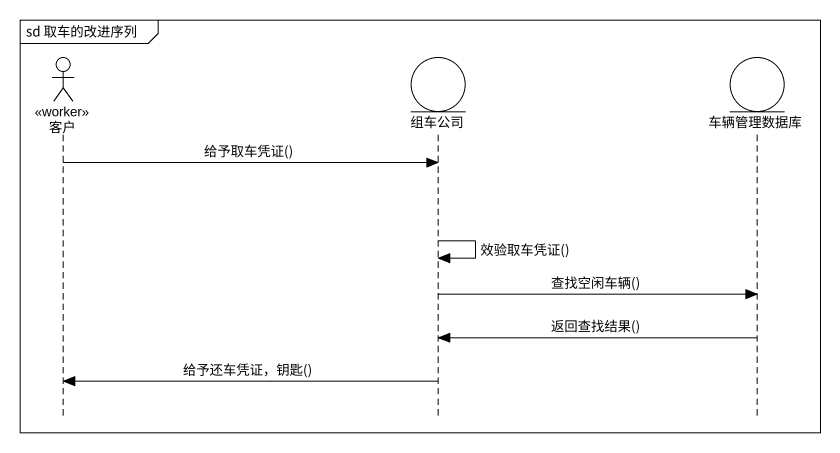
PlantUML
@startuml
mainframe sd 取车的改进序列
hide footbox
actor 客户 <<worker>>
entity 组车公司
entity 车辆管理数据库

客户 -> 组车公司 : 给予取车凭证()
组车公司 -> 组车公司 : 效验取车凭证()
组车公司 -> 车辆管理数据库 : 查找空闲车辆()
车辆管理数据库 -> 组车公司 : 返回查找结果()
组车公司 -> 客户 : 给予还车凭证，钥匙()
@enduml
